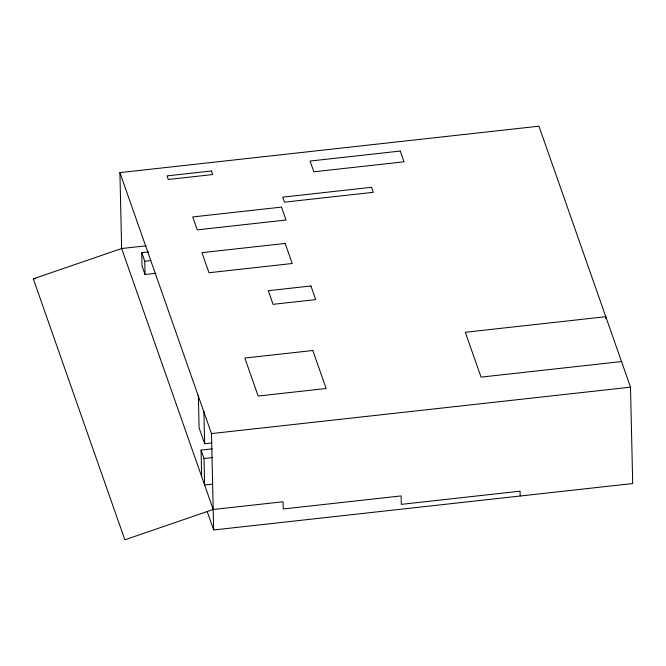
<?xml version="1.0" encoding="UTF-8"?>
<svg xmlns="http://www.w3.org/2000/svg" width="666" height="666" viewBox="0 0 666 666"><rect width="100%" height="100%" fill="white"/><g stroke="black" fill="none" stroke-linecap="round" stroke-linejoin="round"><path stroke-width="1" d="M520.188 496.012L520.079 491.192L401.307 504.353L401.115 495.92L283.241 508.974L283.075 501.748L213.203 509.49L124.858 539.81L33.3 278.838L121.637 248.518L146.304 245.787M213.203 509.49L121.637 248.518L119.913 172.611L538.952 126.19L630.511 387.162L632.7 483.549L213.661 529.97L207.126 511.33M155.952 273.301L145.046 274.509L142.033 265.909L141.733 252.655L148.668 251.881M141.733 252.655L144.747 261.255L150.699 260.597M33.3 278.838L35.365 278.613M621.528 361.563L481.052 377.123L465.318 332.267L605.794 316.7L605.835 318.773M119.913 172.611L211.48 433.583L630.511 387.162M198.351 395.188L199.101 427.963L204.637 443.731L211.83 442.94M201.656 476.598L201.057 450.091L212.271 448.851M201.057 450.091L204.012 458.508L212.163 457.609M212.77 484.115L204.612 485.015L204.012 458.508M211.48 433.583L213.661 529.97M203.888 410.964L204.637 443.731M144.747 261.255L145.046 274.509M211.438 170.979L167.033 175.899L168.29 179.479L212.695 174.559L211.438 170.979M400.258 151.057L310.073 161.047L313.844 171.803L404.029 161.805L400.258 151.057M371.528 187.296L282.725 197.136L284.49 202.156L373.293 192.316L371.528 187.296M281.518 207.109L192.715 216.95L197.244 229.853L286.047 220.021L281.518 207.109M285.19 243.431L201.94 252.655L208.982 272.735L292.232 263.511L285.19 243.431M310.939 285.98L268.281 290.701L273.06 304.329L315.717 299.6L310.939 285.98M312.82 350.507L244.83 358.042L258.158 396.037L326.149 388.503L312.82 350.507"/></g></svg>
